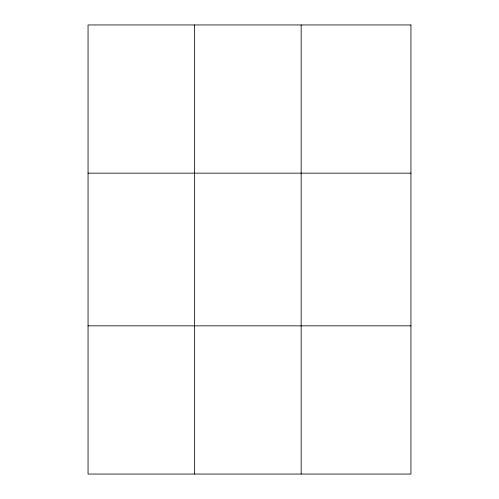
<?xml version="1.0" encoding="UTF-8"?>
<svg xmlns="http://www.w3.org/2000/svg" width="499" height="499" viewBox="0 0 499 499"><rect width="100%" height="100%" fill="white"/><g stroke="black" fill="none" stroke-linecap="round" stroke-linejoin="round"><path stroke-width="0.75" d="M194.61 474.05L194.61 24.95M301.165 474.05L301.165 24.95M88.055 173.153L410.945 173.153M88.055 325.847L410.945 325.847M410.945 24.95L410.945 474.05L88.055 474.05L88.055 24.95L410.945 24.95"/></g></svg>
